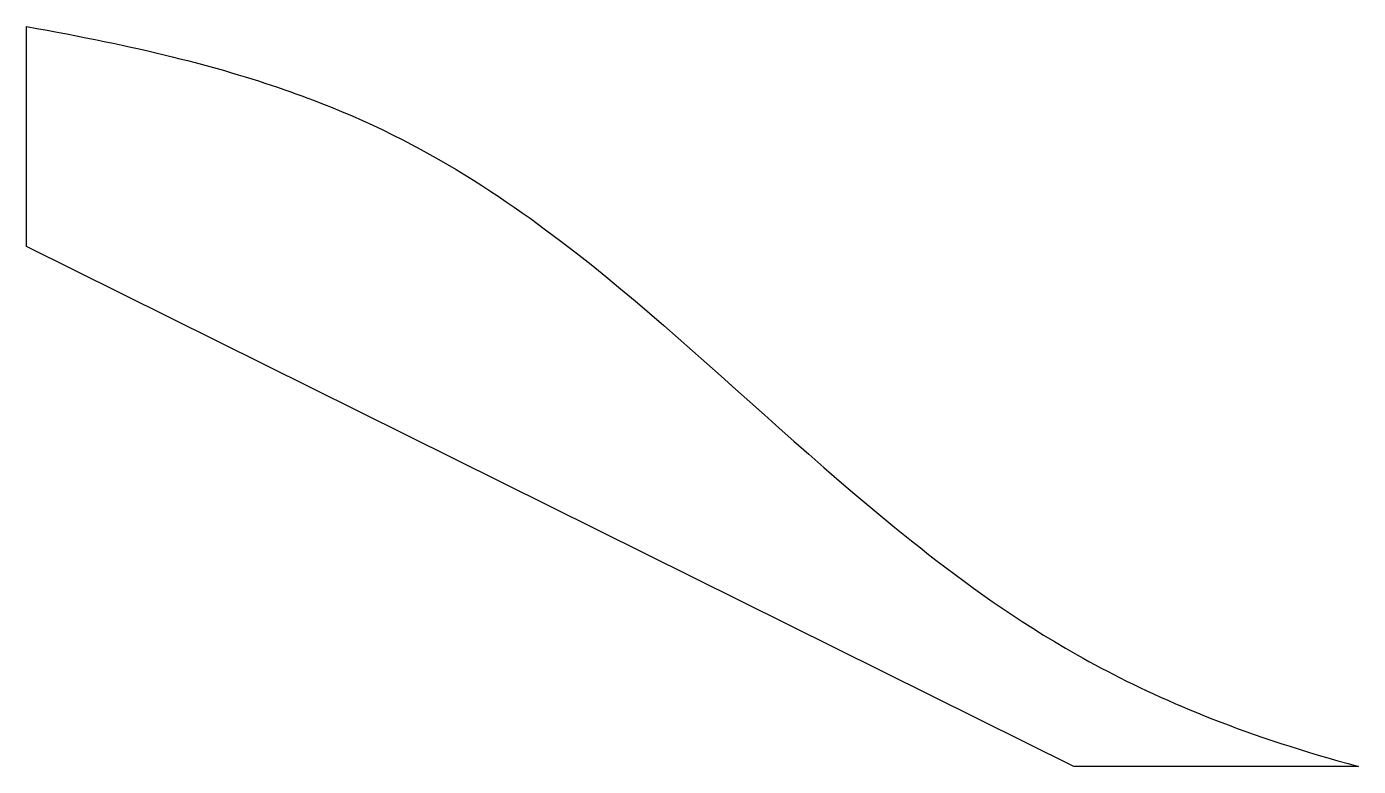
# Model space of a CAD drawing. Header units: millimetres. Extents: x 40 to 555, y 29 to 315.
import ezdxf

# ---------------------------------------------------------------- set-up
doc = ezdxf.new("R2010")
doc.units = ezdxf.units.MM

msp = doc.modelspace()

# ---------------------------------------------------------------- linework, layer by layer
msp.add_polyline3d([(445.15, 29.29, 0), (40.15, 230.29, 0), (40.15, 315.29, 0), (44.14, 314.59, 0), (48.06, 313.88, 0), (51.91, 313.17, 0), (55.69, 312.46, 0), (59.41, 311.75, 0), (63.07, 311.03, 0), (66.66, 310.31, 0), (70.19, 309.58, 0), (73.66, 308.85, 0), (77.07, 308.12, 0), (80.43, 307.39, 0), (83.72, 306.65, 0), (86.97, 305.91, 0), (90.15, 305.16, 0), (93.29, 304.41, 0), (96.37, 303.66, 0), (99.41, 302.9, 0), (102.39, 302.14, 0), (105.33, 301.38, 0), (108.22, 300.61, 0), (111.06, 299.84, 0), (113.86, 299.06, 0), (116.61, 298.28, 0), (119.32, 297.49, 0), (121.99, 296.7, 0), (124.62, 295.9, 0), (127.21, 295.1, 0), (129.76, 294.3, 0), (132.27, 293.49, 0), (134.75, 292.68, 0), (137.19, 291.86, 0), (139.59, 291.04, 0), (141.96, 290.21, 0), (144.3, 289.37, 0), (146.61, 288.54, 0), (148.88, 287.69, 0), (151.13, 286.85, 0), (153.34, 285.99, 0), (157.68, 284.27, 0), (161.92, 282.53, 0), (166.05, 280.77, 0), (170.09, 278.99, 0), (174.03, 277.18, 0), (177.9, 275.36, 0), (181.68, 273.51, 0), (185.38, 271.64, 0), (189.02, 269.76, 0), (192.6, 267.85, 0), (196.11, 265.92, 0), (199.56, 263.96, 0), (202.97, 261.99, 0), (206.32, 260, 0), (209.63, 257.99, 0), (212.9, 255.95, 0), (216.13, 253.9, 0), (219.32, 251.83, 0), (222.48, 249.73, 0), (225.61, 247.62, 0), (228.71, 245.49, 0), (231.78, 243.34, 0), (234.83, 241.18, 0), (240.85, 236.79, 0), (246.78, 232.35, 0), (252.63, 227.84, 0), (258.41, 223.27, 0), (264.13, 218.65, 0), (269.8, 213.98, 0), (275.42, 209.26, 0), (281.01, 204.5, 0), (286.57, 199.7, 0), (292.11, 194.86, 0), (297.64, 189.98, 0), (303.17, 185.07, 0), (308.72, 180.13, 0), (314.28, 175.17, 0), (319.86, 170.17, 0), (325.49, 165.15, 0), (331.15, 160.11, 0), (336.87, 155.04, 0), (342.65, 149.96, 0), (348.5, 144.86, 0), (354.43, 139.73, 0), (360.45, 134.59, 0), (366.57, 129.44, 0), (372.8, 124.26, 0), (375.96, 121.67, 0), (379.15, 119.08, 0), (382.38, 116.48, 0), (385.65, 113.88, 0), (388.96, 111.27, 0), (392.31, 108.67, 0), (395.72, 106.06, 0), (399.17, 103.46, 0), (402.69, 100.85, 0), (406.26, 98.25, 0), (409.9, 95.64, 0), (413.6, 93.04, 0), (417.39, 90.44, 0), (421.25, 87.84, 0), (425.19, 85.25, 0), (429.23, 82.66, 0), (433.36, 80.08, 0), (437.6, 77.51, 0), (441.94, 74.94, 0), (446.4, 72.38, 0), (448.68, 71.11, 0), (450.98, 69.84, 0), (453.32, 68.57, 0), (455.69, 67.3, 0), (458.1, 66.04, 0), (460.54, 64.77, 0), (463.01, 63.52, 0), (465.53, 62.26, 0), (468.08, 61.01, 0), (470.67, 59.77, 0), (473.29, 58.53, 0), (475.96, 57.29, 0), (478.68, 56.05, 0), (481.43, 54.83, 0), (484.23, 53.6, 0), (487.07, 52.38, 0), (489.96, 51.17, 0), (492.9, 49.96, 0), (495.88, 48.75, 0), (498.92, 47.56, 0), (502, 46.36, 0), (505.14, 45.18, 0), (508.33, 43.99, 0), (511.57, 42.82, 0), (514.87, 41.65, 0), (518.22, 40.49, 0), (521.63, 39.34, 0), (525.11, 38.19, 0), (528.64, 37.05, 0), (532.23, 35.92, 0), (535.89, 34.79, 0), (539.61, 33.68, 0), (543.39, 32.57, 0), (547.24, 31.47, 0), (551.16, 30.38, 0), (555.15, 29.29, 0)], close=True)

doc.saveas('drawing.dxf')
